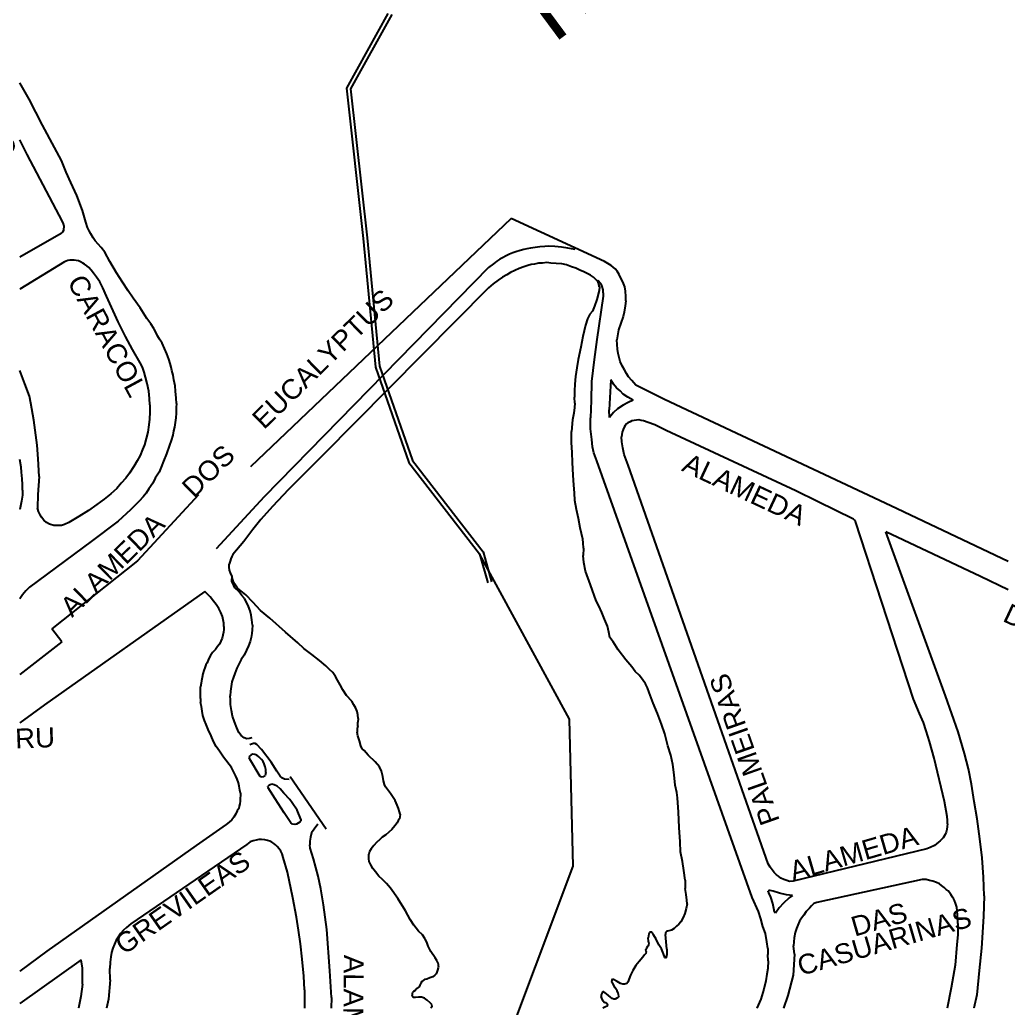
# Model space of a CAD drawing. Header units: millimetres. Extents: x 583 to 26013, y 350 to 21391.
# Drawn here: x 15591 to 16091, y 17384 to 17884 of the extents above; entities that cross this region are included whole.
import ezdxf

# ---------------------------------------------------------------- set-up
doc = ezdxf.new("R2010")
doc.units = ezdxf.units.MM
for name, color, linetype in [('105-QUADRAS_ESTRADAS', 80, 'Continuous'), ('110-CERCA_DE_ARAME', 10, 'Continuous'), ('145-', 130, 'Continuous'), ('RIOS', 140, 'Continuous')]:
    doc.layers.add(name, color=color, linetype=linetype)
doc.styles.add('EU', font='arial.ttf', dxfattribs={"height": 10})

msp = doc.modelspace()

# ---------------------------------------------------------------- linework, layer by layer
at = {"layer": '105-QUADRAS_ESTRADAS', "color": 0, "linetype": 'Continuous'}
for p, q in [((15591.21551, 17852.00241), (15591.21551, 17852.00241)), ((15595.91551, 17843.80241), (15591.21551, 17852.00241)), ((15602.71551, 17830.70241), (15595.91551, 17843.80241)), ((15608.71551, 17819.30241), (15602.71551, 17830.70241)), ((15591.21551, 17823.30241), (15591.21551, 17823.30241)), ((15612.71551, 17781.90241), (15594.91551, 17815.80241)), ((15612.21551, 17812.80241), (15608.71551, 17819.30241)), ((15614.71551, 17806.80241), (15612.21551, 17812.80241)), ((15617.01551, 17801.70241), (15614.71551, 17806.80241)), ((15620.01551, 17795.00241), (15617.01551, 17801.70241)), ((15622.81551, 17787.50241), (15620.01551, 17795.00241)), ((15624.61551, 17781.50241), (15622.81551, 17787.50241)), ((15613.21551, 17780.80241), (15612.71551, 17781.90241)), ((15613.41551, 17779.90241), (15613.21551, 17780.80241)), ((15625.41551, 17778.90241), (15624.61551, 17781.50241)), ((15612.11551, 17775.80241), (15591.21551, 17763.80241)), ((15612.71551, 17776.50241), (15612.11551, 17775.80241)), ((15613.21551, 17777.30241), (15612.71551, 17776.50241)), ((15613.31551, 17778.20241), (15613.21551, 17777.30241)), ((15613.41551, 17778.90241), (15613.31551, 17778.20241)), ((15613.41551, 17779.90241), (15613.41551, 17778.90241)), ((15626.31551, 17777.20241), (15625.41551, 17778.90241)), ((15627.11551, 17775.60241), (15626.31551, 17777.20241)), ((15628.21551, 17773.60241), (15627.11551, 17775.60241)), ((15629.31551, 17772.10241), (15628.21551, 17773.60241)), ((15630.81551, 17770.40241), (15629.31551, 17772.10241)), ((15632.41551, 17768.80241), (15630.81551, 17770.40241)), ((15634.21551, 17766.40241), (15632.41551, 17768.80241)), ((15636.71551, 17761.70241), (15634.21551, 17766.40241)), ((15838.91551, 17765.30241), (15837.21551, 17764.50241)), ((15840.61551, 17766.10241), (15838.91551, 17765.30241)), ((15842.11551, 17766.60241), (15840.61551, 17766.10241)), ((15844.31551, 17767.30241), (15842.11551, 17766.60241)), ((15846.21551, 17767.80241), (15844.31551, 17767.30241)), ((15847.71551, 17768.10241), (15846.21551, 17767.80241)), ((15849.51551, 17768.40241), (15847.71551, 17768.10241)), ((15851.91551, 17768.70241), (15849.51551, 17768.40241)), ((15854.31551, 17769.10241), (15851.91551, 17768.70241)), ((15856.71551, 17769.30241), (15854.31551, 17769.10241)), ((15858.81551, 17769.40241), (15856.71551, 17769.30241)), ((15861.81551, 17769.20241), (15858.81551, 17769.40241)), ((15865.21551, 17768.90241), (15861.81551, 17769.20241)), ((15868.41551, 17768.50241), (15865.21551, 17768.90241)), ((15872.11551, 17767.70241), (15868.41551, 17768.50241)), ((15591.21551, 17763.80241), (15591.21551, 17763.80241)), ((15613.71551, 17761.50241), (15591.21551, 17747.70241)), ((15615.41551, 17762.20241), (15613.71551, 17761.50241)), ((15616.41551, 17762.40241), (15615.41551, 17762.20241)), ((15617.51551, 17762.40241), (15616.41551, 17762.40241)), ((15618.61551, 17762.30241), (15617.51551, 17762.40241)), ((15619.71551, 17762.20241), (15618.61551, 17762.30241)), ((15620.91551, 17762.00241), (15619.71551, 17762.20241)), ((15621.81551, 17761.50241), (15620.91551, 17762.00241)), ((15623.01551, 17760.90241), (15621.81551, 17761.50241)), ((15623.91551, 17760.30241), (15623.01551, 17760.90241)), ((15625.01551, 17759.50241), (15623.91551, 17760.30241)), ((15640.01551, 17755.90241), (15636.71551, 17761.70241)), ((15830.81551, 17760.50241), (15828.31551, 17758.60241)), ((15832.51551, 17761.80241), (15830.81551, 17760.50241)), ((15833.91551, 17762.80241), (15832.51551, 17761.80241)), ((15835.31551, 17763.50241), (15833.91551, 17762.80241)), ((15837.21551, 17764.50241), (15835.31551, 17763.50241)), ((15890.31551, 17759.70241), (15887.01551, 17761.70241)), ((15626.11551, 17758.60241), (15625.01551, 17759.50241)), ((15627.21551, 17757.30241), (15626.11551, 17758.60241)), ((15628.51551, 17755.80241), (15627.21551, 17757.30241)), ((15629.91551, 17753.80241), (15628.51551, 17755.80241)), ((15643.11551, 17751.20241), (15640.01551, 17755.90241)), ((15828.31551, 17758.60241), (15714.81551, 17642.70241)), ((15892.31551, 17758.00241), (15890.31551, 17759.70241)), ((15893.31551, 17756.70241), (15892.31551, 17758.00241)), ((15894.31551, 17755.10241), (15893.31551, 17756.70241)), ((15895.11551, 17753.60241), (15894.31551, 17755.10241)), ((15631.61551, 17751.40241), (15629.91551, 17753.80241)), ((15633.21551, 17748.40241), (15631.61551, 17751.40241)), ((15645.91551, 17746.90241), (15643.11551, 17751.20241)), ((15885.31551, 17750.30241), (15883.71551, 17752.00241)), ((15885.81551, 17749.00241), (15885.31551, 17750.30241)), ((15895.81551, 17752.10241), (15895.11551, 17753.60241)), ((15896.51551, 17750.50241), (15895.81551, 17752.10241)), ((15897.21551, 17748.90241), (15896.51551, 17750.50241)), ((15591.21551, 17747.70241), (15591.21551, 17747.70241)), ((15635.11551, 17744.20241), (15633.21551, 17748.40241)), ((15648.51551, 17743.10241), (15645.91551, 17746.90241)), ((15886.21551, 17747.40241), (15885.81551, 17749.00241)), ((15886.31551, 17745.90241), (15886.21551, 17747.40241)), ((15886.31551, 17745.90241), (15886.21551, 17744.20241)), ((15897.51551, 17746.60241), (15897.21551, 17748.90241)), ((15897.71551, 17744.00241), (15897.51551, 17746.60241)), ((15641.01551, 17731.10241), (15635.11551, 17744.20241)), ((15652.01551, 17738.30241), (15648.51551, 17743.10241)), ((15886.21551, 17744.20241), (15883.01551, 17722.30241)), ((15897.81551, 17741.80241), (15897.41551, 17739.20241)), ((15897.81551, 17741.80241), (15897.71551, 17744.00241)), ((15655.51551, 17732.80241), (15652.01551, 17738.30241)), ((15896.81551, 17736.10241), (15896.41551, 17733.90241)), ((15897.41551, 17739.20241), (15896.81551, 17736.10241)), ((15644.71551, 17723.80241), (15641.01551, 17731.10241)), ((15657.41551, 17730.10241), (15655.51551, 17732.80241)), ((15658.91551, 17727.80241), (15657.41551, 17730.10241)), ((15896.41551, 17733.90241), (15894.01551, 17727.10241)), ((15660.21551, 17725.60241), (15658.91551, 17727.80241)), ((15660.91551, 17724.00241), (15660.21551, 17725.60241)), ((15894.01551, 17727.10241), (15893.51551, 17724.10241)), ((15648.21551, 17717.10241), (15644.71551, 17723.80241)), ((15661.91551, 17722.40241), (15660.91551, 17724.00241)), ((15663.11551, 17720.30241), (15661.91551, 17722.40241)), ((15664.41551, 17717.70241), (15663.11551, 17720.30241)), ((15883.01551, 17722.30241), (15881.71551, 17712.10241)), ((15893.51551, 17724.10241), (15893.21551, 17722.10241)), ((15893.31551, 17719.70241), (15893.21551, 17722.10241)), ((15652.11551, 17710.40241), (15648.21551, 17717.10241)), ((15665.51551, 17715.00241), (15664.41551, 17717.70241)), ((15666.51551, 17712.20241), (15665.51551, 17715.00241)), ((15893.51551, 17717.40241), (15893.31551, 17719.70241)), ((15893.91551, 17715.20241), (15893.51551, 17717.40241)), ((15894.31551, 17713.10241), (15893.91551, 17715.20241)), ((15653.21551, 17708.30241), (15652.11551, 17710.40241)), ((15667.21551, 17710.10241), (15666.51551, 17712.20241)), ((15667.81551, 17708.20241), (15667.21551, 17710.10241)), ((15881.71551, 17712.10241), (15880.41551, 17701.00241)), ((15894.81551, 17711.10241), (15894.31551, 17713.10241)), ((15895.81551, 17708.90241), (15894.81551, 17711.10241)), ((15591.21551, 17706.50241), (15591.21551, 17706.50241)), ((15593.71551, 17699.80241), (15591.21551, 17706.50241)), ((15654.11551, 17705.70241), (15653.21551, 17708.30241)), ((15654.81551, 17703.20241), (15654.11551, 17705.70241)), ((15668.11551, 17706.60241), (15667.81551, 17708.20241)), ((15668.71551, 17704.20241), (15668.11551, 17706.60241)), ((15897.01551, 17706.80241), (15895.81551, 17708.90241)), ((15898.01551, 17705.00241), (15897.01551, 17706.80241)), ((15899.11551, 17703.40241), (15898.01551, 17705.00241)), ((15655.61551, 17700.00241), (15654.81551, 17703.20241)), ((15656.51551, 17696.00241), (15655.61551, 17700.00241)), ((15669.11551, 17701.90241), (15668.71551, 17704.20241)), ((15669.81551, 17698.70241), (15669.11551, 17701.90241)), ((15880.41551, 17701.00241), (15880.11551, 17691.30241)), ((15890.11551, 17701.90241), (15889.31551, 17686.60241)), ((15891.51551, 17699.70241), (15890.11551, 17701.90241)), ((15900.71551, 17701.50241), (15899.11551, 17703.40241)), ((15902.71551, 17699.20241), (15900.71551, 17701.50241)), ((15596.01551, 17693.50241), (15593.71551, 17699.80241)), ((15656.71551, 17692.40241), (15656.51551, 17696.00241)), ((15670.01551, 17696.00241), (15669.81551, 17698.70241)), ((15670.31551, 17692.60241), (15670.01551, 17696.00241)), ((15893.01551, 17697.80241), (15891.51551, 17699.70241)), ((15894.81551, 17696.30241), (15893.01551, 17697.80241)), ((15896.41551, 17694.60241), (15894.81551, 17696.30241)), ((15917.31551, 17691.80241), (15902.71551, 17699.20241)), ((15596.81551, 17690.00241), (15596.01551, 17693.50241)), ((15598.21551, 17681.40241), (15596.81551, 17690.00241)), ((15657.01551, 17689.10241), (15656.71551, 17692.40241)), ((15670.51551, 17689.80241), (15670.31551, 17692.60241)), ((15880.11551, 17691.30241), (15879.81551, 17682.60241)), ((15898.91551, 17690.40241), (15896.31551, 17689.00241)), ((15898.71551, 17693.10241), (15896.41551, 17694.60241)), ((15901.51551, 17691.60241), (15898.71551, 17693.10241)), ((15901.51551, 17691.60241), (15898.91551, 17690.40241)), ((16031.71551, 17638.10241), (15917.31551, 17691.80241)), ((15656.91551, 17685.40241), (15656.71551, 17681.90241)), ((15657.01551, 17689.10241), (15656.91551, 17685.40241)), ((15670.21551, 17685.00241), (15670.11551, 17682.60241)), ((15670.31551, 17687.80241), (15670.21551, 17685.00241)), ((15670.51551, 17689.80241), (15670.31551, 17687.80241)), ((15889.51551, 17682.70241), (15889.31551, 17686.60241)), ((15891.51551, 17685.30241), (15889.51551, 17682.70241)), ((15893.51551, 17687.10241), (15891.51551, 17685.30241)), ((15896.31551, 17689.00241), (15893.51551, 17687.10241)), ((15599.91551, 17668.80241), (15598.21551, 17681.40241)), ((15656.71551, 17681.90241), (15656.51551, 17679.00241)), ((15669.81551, 17680.30241), (15669.51551, 17677.80241)), ((15670.11551, 17682.60241), (15669.81551, 17680.30241)), ((15879.91551, 17677.10241), (15879.81551, 17682.60241)), ((15898.81551, 17680.10241), (15898.11551, 17679.50241)), ((15899.91551, 17680.60241), (15898.81551, 17680.10241)), ((15900.81551, 17681.00241), (15899.91551, 17680.60241)), ((15902.01551, 17681.30241), (15900.81551, 17681.00241)), ((15903.11551, 17681.40241), (15902.01551, 17681.30241)), ((15904.31551, 17681.50241), (15903.11551, 17681.40241)), ((15905.41551, 17681.30241), (15904.31551, 17681.50241)), ((15906.71551, 17681.00241), (15905.41551, 17681.30241)), ((15909.01551, 17680.30241), (15906.71551, 17681.00241)), ((15912.41551, 17679.10241), (15909.01551, 17680.30241)), ((15655.91551, 17675.30241), (15655.11551, 17672.20241)), ((15656.51551, 17679.00241), (15655.91551, 17675.30241)), ((15668.91551, 17676.00241), (15668.51551, 17673.80241)), ((15669.51551, 17677.80241), (15668.91551, 17676.00241)), ((15880.51551, 17671.60241), (15879.91551, 17677.10241)), ((15895.91551, 17675.30241), (15895.61551, 17672.90241)), ((15896.31551, 17676.70241), (15895.91551, 17675.30241)), ((15896.81551, 17677.90241), (15896.31551, 17676.70241)), ((15897.41551, 17678.70241), (15896.81551, 17677.90241)), ((15898.11551, 17679.50241), (15897.41551, 17678.70241)), ((15918.21551, 17676.20241), (15912.41551, 17679.10241)), ((15983.71551, 17645.70241), (15918.21551, 17676.20241)), ((15655.11551, 17672.20241), (15654.21551, 17669.00241)), ((15667.71551, 17671.10241), (15666.91551, 17668.80241)), ((15668.51551, 17673.80241), (15667.71551, 17671.10241)), ((15880.81551, 17668.00241), (15880.51551, 17671.60241)), ((15895.71551, 17670.50241), (15895.61551, 17672.90241)), ((15896.21551, 17667.40241), (15895.71551, 17670.50241)), ((15600.41551, 17661.80241), (15599.91551, 17668.80241)), ((15653.31551, 17666.50241), (15652.11551, 17663.60241)), ((15654.21551, 17669.00241), (15653.31551, 17666.50241)), ((15666.91551, 17668.80241), (15665.31551, 17664.40241)), ((15881.61551, 17664.90241), (15880.81551, 17668.00241)), ((15896.81551, 17664.10241), (15896.21551, 17667.40241)), ((15591.21551, 17661.50241), (15591.21551, 17661.50241)), ((15591.81551, 17657.70241), (15591.21551, 17661.50241)), ((15600.91551, 17652.90241), (15600.41551, 17661.80241)), ((15650.61551, 17660.80241), (15648.91551, 17657.90241)), ((15652.11551, 17663.60241), (15650.61551, 17660.80241)), ((15663.91551, 17660.70241), (15662.61551, 17657.60241)), ((15665.31551, 17664.40241), (15663.91551, 17660.70241)), ((15883.01551, 17660.80241), (15881.61551, 17664.90241)), ((15961.71551, 17440.00241), (15883.01551, 17660.80241)), ((15898.91551, 17658.60241), (15896.81551, 17664.10241)), ((15592.11551, 17655.10241), (15591.81551, 17657.70241)), ((15592.41551, 17651.70241), (15592.11551, 17655.10241)), ((15648.91551, 17657.90241), (15646.61551, 17654.60241)), ((15661.61551, 17655.10241), (15659.71551, 17652.00241)), ((15662.61551, 17657.60241), (15661.61551, 17655.10241)), ((15969.81551, 17457.00241), (15898.91551, 17658.60241)), ((15592.51551, 17648.80241), (15592.41551, 17651.70241)), ((15600.91551, 17652.90241), (15600.31551, 17643.80241)), ((15644.81551, 17652.10241), (15642.51551, 17649.50241)), ((15646.61551, 17654.60241), (15644.81551, 17652.10241)), ((15659.71551, 17652.00241), (15658.41551, 17649.50241)), ((15592.61551, 17646.00241), (15592.51551, 17648.80241)), ((15592.61551, 17646.00241), (15592.51551, 17643.50241)), ((15640.31551, 17646.90241), (15637.21551, 17644.20241)), ((15642.51551, 17649.50241), (15640.31551, 17646.90241)), ((15656.51551, 17646.70241), (15655.11551, 17644.50241)), ((15658.41551, 17649.50241), (15656.51551, 17646.70241)), ((15994.71551, 17640.30241), (15983.71551, 17645.70241)), ((15592.01551, 17640.50241), (15591.21551, 17636.30241)), ((15592.51551, 17643.50241), (15592.01551, 17640.50241)), ((15600.31551, 17643.80241), (15600.21551, 17637.10241)), ((15633.81551, 17641.50241), (15630.21551, 17638.70241)), ((15637.21551, 17644.20241), (15633.81551, 17641.50241)), ((15651.61551, 17640.40241), (15649.31551, 17638.20241)), ((15681.51551, 17643.70241), (15650.71551, 17610.20241)), ((15653.51551, 17642.70241), (15651.61551, 17640.40241)), ((15655.11551, 17644.50241), (15653.51551, 17642.70241)), ((15714.81551, 17642.70241), (15690.51551, 17616.30241)), ((16012.81551, 17631.40241), (15994.71551, 17640.30241)), ((15591.21551, 17636.30241), (15591.21551, 17636.30241)), ((15600.71551, 17635.20241), (15600.21551, 17637.10241)), ((15601.41551, 17633.50241), (15600.71551, 17635.20241)), ((15625.91551, 17635.80241), (15621.01551, 17632.70241)), ((15630.21551, 17638.70241), (15625.91551, 17635.80241)), ((15647.21551, 17636.10241), (15641.01551, 17630.40241)), ((15649.31551, 17638.20241), (15647.21551, 17636.10241)), ((16091.11551, 17610.00241), (16031.71551, 17638.10241)), ((15602.21551, 17632.30241), (15601.41551, 17633.50241)), ((15603.31551, 17630.80241), (15602.21551, 17632.30241)), ((15604.71551, 17629.70241), (15603.31551, 17630.80241)), ((15621.01551, 17632.70241), (15615.91551, 17629.60241)), ((15641.01551, 17630.40241), (15627.31551, 17620.10241)), ((16013.41551, 17630.90241), (16012.81551, 17631.40241)), ((16013.91551, 17630.10241), (16013.41551, 17630.90241)), ((16040.51551, 17548.60241), (16013.91551, 17630.10241)), ((15606.21551, 17628.80241), (15604.71551, 17629.70241)), ((15608.41551, 17628.20241), (15606.21551, 17628.80241)), ((15610.11551, 17628.10241), (15608.41551, 17628.20241)), ((15612.31551, 17628.20241), (15610.11551, 17628.10241)), ((15613.71551, 17628.70241), (15612.31551, 17628.20241)), ((15615.91551, 17629.60241), (15613.71551, 17628.70241)), ((15627.31551, 17620.10241), (15596.11551, 17597.00241)), ((16059.51551, 17541.90241), (16029.21551, 17624.90241)), ((16077.21551, 17602.30241), (16029.21551, 17624.90241)), ((15650.71551, 17610.20241), (15607.31551, 17575.90241)), ((15698.51551, 17602.60241), (15698.41551, 17601.10241)), ((15698.51551, 17600.00241), (15698.41551, 17601.10241)), ((15698.91551, 17598.80241), (15698.51551, 17600.00241)), ((16091.11551, 17595.60241), (16077.21551, 17602.30241)), ((15594.21551, 17595.10241), (15592.51551, 17593.10241)), ((15596.11551, 17597.00241), (15594.21551, 17595.10241)), ((15699.41551, 17597.80241), (15698.91551, 17598.80241)), ((15700.01551, 17596.60241), (15699.41551, 17597.80241)), ((15702.01551, 17594.70241), (15700.01551, 17596.60241)), ((15592.51551, 17593.10241), (15591.21551, 17591.00241)), ((15591.21551, 17591.00241), (15591.21551, 17591.00241)), ((15684.81551, 17594.70241), (15603.61551, 17537.50241)), ((15687.51551, 17592.00241), (15684.81551, 17594.70241)), ((15689.21551, 17589.90241), (15687.51551, 17592.00241)), ((15703.51551, 17592.80241), (15702.01551, 17594.70241)), ((15704.81551, 17591.20241), (15703.51551, 17592.80241)), ((15705.91551, 17589.30241), (15704.81551, 17591.20241)), ((15690.51551, 17588.20241), (15689.21551, 17589.90241)), ((15691.91551, 17586.20241), (15690.51551, 17588.20241)), ((15692.91551, 17584.20241), (15691.91551, 17586.20241)), ((15706.91551, 17587.10241), (15705.91551, 17589.30241)), ((15707.71551, 17584.90241), (15706.91551, 17587.10241)), ((15693.71551, 17582.10241), (15692.91551, 17584.20241)), ((15694.01551, 17580.40241), (15693.71551, 17582.10241)), ((15694.31551, 17578.70241), (15694.01551, 17580.40241)), ((15708.21551, 17582.80241), (15707.71551, 17584.90241)), ((15708.61551, 17580.40241), (15708.21551, 17582.80241)), ((15708.81551, 17577.80241), (15708.61551, 17580.40241)), ((15612.41551, 17569.30241), (15607.31551, 17575.90241)), ((15694.41551, 17575.60241), (15694.21551, 17574.20241)), ((15694.41551, 17577.10241), (15694.31551, 17578.70241)), ((15694.41551, 17577.10241), (15694.41551, 17575.60241)), ((15708.71551, 17575.40241), (15708.51551, 17573.50241)), ((15708.81551, 17577.80241), (15708.71551, 17575.40241)), ((15693.51551, 17571.20241), (15692.91551, 17569.70241)), ((15693.81551, 17572.70241), (15693.51551, 17571.20241)), ((15694.21551, 17574.20241), (15693.81551, 17572.70241)), ((15708.21551, 17571.50241), (15707.71551, 17569.40241)), ((15708.51551, 17573.50241), (15708.21551, 17571.50241)), ((15612.41551, 17569.30241), (15591.21551, 17552.80241)), ((15690.11551, 17565.40241), (15688.61551, 17563.90241)), ((15691.11551, 17566.90241), (15690.11551, 17565.40241)), ((15692.11551, 17568.10241), (15691.11551, 17566.90241)), ((15692.91551, 17569.70241), (15692.11551, 17568.10241)), ((15705.91551, 17565.10241), (15704.71551, 17562.60241)), ((15706.91551, 17567.20241), (15705.91551, 17565.10241)), ((15707.71551, 17569.40241), (15706.91551, 17567.20241)), ((15686.71551, 17560.60241), (15685.91551, 17558.70241)), ((15687.61551, 17562.30241), (15686.71551, 17560.60241)), ((15688.61551, 17563.90241), (15687.61551, 17562.30241)), ((15703.21551, 17560.30241), (15702.11551, 17558.30241)), ((15704.71551, 17562.60241), (15703.21551, 17560.30241)), ((15684.81551, 17556.10241), (15684.31551, 17554.80241)), ((15685.31551, 17557.60241), (15684.81551, 17556.10241)), ((15685.91551, 17558.70241), (15685.31551, 17557.60241)), ((15701.01551, 17555.90241), (15699.91551, 17553.20241)), ((15702.11551, 17558.30241), (15701.01551, 17555.90241)), ((15591.21551, 17552.80241), (15591.21551, 17552.80241)), ((15683.41551, 17551.30241), (15683.01551, 17549.60241)), ((15683.81551, 17553.10241), (15683.41551, 17551.30241)), ((15684.31551, 17554.80241), (15683.81551, 17553.10241)), ((15699.21551, 17551.40241), (15698.51551, 17549.10241)), ((15699.91551, 17553.20241), (15699.21551, 17551.40241)), ((15682.91551, 17548.30241), (15682.51551, 17546.60241)), ((15682.51551, 17542.40241), (15682.51551, 17546.60241)), ((15683.01551, 17549.60241), (15682.91551, 17548.30241)), ((15698.01551, 17546.70241), (15697.71551, 17544.40241)), ((15698.51551, 17549.10241), (15698.01551, 17546.70241)), ((16043.21551, 17540.30241), (16040.51551, 17548.60241)), ((15682.61551, 17540.60241), (15682.51551, 17542.40241)), ((15682.61551, 17540.60241), (15682.61551, 17538.60241)), ((15697.71551, 17544.40241), (15697.61551, 17541.90241)), ((15697.71551, 17539.90241), (15697.61551, 17541.90241)), ((16046.31551, 17533.10241), (16043.21551, 17540.30241)), ((16065.91551, 17523.80241), (16059.51551, 17541.90241)), ((15603.61551, 17537.50241), (15591.21551, 17528.30241)), ((15683.01551, 17536.60241), (15682.61551, 17538.60241)), ((15683.41551, 17534.30241), (15683.01551, 17536.60241)), ((15697.81551, 17537.60241), (15697.71551, 17539.90241)), ((15698.21551, 17534.60241), (15697.81551, 17537.60241)), ((15683.81551, 17532.00241), (15683.41551, 17534.30241)), ((15684.61551, 17529.50241), (15683.81551, 17532.00241)), ((15698.81551, 17531.70241), (15698.21551, 17534.60241)), ((15699.81551, 17528.80241), (15698.81551, 17531.70241)), ((16048.31551, 17528.40241), (16046.31551, 17533.10241)), ((15591.21551, 17528.30241), (15591.21551, 17528.30241)), ((15685.41551, 17527.40241), (15684.61551, 17529.50241)), ((15686.41551, 17525.00241), (15685.41551, 17527.40241)), ((15687.91551, 17521.80241), (15686.41551, 17525.00241)), ((15701.01551, 17525.80241), (15699.81551, 17528.80241)), ((15702.01551, 17523.50241), (15701.01551, 17525.80241)), ((16049.61551, 17524.20241), (16048.31551, 17528.40241)), ((15689.21551, 17518.90241), (15687.91551, 17521.80241)), ((15703.11551, 17521.90241), (15702.01551, 17523.50241)), ((15704.71551, 17520.70241), (15703.11551, 17521.90241)), ((15706.01551, 17520.30241), (15704.71551, 17520.70241)), ((15707.21551, 17520.40241), (15706.01551, 17520.30241)), ((15708.51551, 17520.80241), (15707.21551, 17520.40241)), ((16051.31551, 17518.90241), (16049.61551, 17524.20241)), ((16069.01551, 17512.80241), (16065.91551, 17523.80241)), ((15690.51551, 17516.40241), (15689.21551, 17518.90241)), ((15692.11551, 17514.00241), (15690.51551, 17516.40241)), ((15708.41551, 17517.60241), (15707.61551, 17517.20241)), ((15709.31551, 17517.90241), (15708.41551, 17517.60241)), ((15710.21551, 17517.80241), (15709.31551, 17517.90241)), ((15711.11551, 17517.40241), (15710.21551, 17517.80241)), ((15713.51551, 17514.90241), (15711.11551, 17517.40241)), ((16053.71551, 17510.50241), (16051.31551, 17518.90241)), ((15694.21551, 17511.00241), (15692.11551, 17514.00241)), ((15698.21551, 17505.70241), (15694.21551, 17511.00241)), ((15707.41551, 17511.50241), (15707.21551, 17510.80241)), ((15707.51551, 17510.00241), (15707.21551, 17510.80241)), ((15708.21551, 17512.10241), (15707.41551, 17511.50241)), ((15712.71551, 17501.10241), (15707.51551, 17510.00241)), ((15709.01551, 17512.40241), (15708.21551, 17512.10241)), ((15710.01551, 17512.30241), (15709.01551, 17512.40241)), ((15711.01551, 17511.90241), (15710.01551, 17512.30241)), ((15712.01551, 17511.20241), (15711.01551, 17511.90241)), ((15712.81551, 17510.50241), (15712.01551, 17511.20241)), ((15713.51551, 17509.80241), (15712.81551, 17510.50241)), ((15718.41551, 17508.50241), (15713.51551, 17514.90241)), ((16058.91551, 17488.60241), (16053.71551, 17510.50241)), ((16071.01551, 17505.00241), (16069.01551, 17512.80241)), ((15699.31551, 17503.70241), (15698.21551, 17505.70241)), ((15714.21551, 17508.70241), (15713.51551, 17509.80241)), ((15714.81551, 17507.50241), (15714.21551, 17508.70241)), ((15715.21551, 17506.10241), (15714.81551, 17507.50241)), ((15715.61551, 17504.70241), (15715.21551, 17506.10241)), ((15721.21551, 17503.90241), (15718.41551, 17508.50241)), ((16072.61551, 17497.30241), (16071.01551, 17505.00241)), ((15700.51551, 17501.30241), (15699.31551, 17503.70241)), ((15701.11551, 17499.80241), (15700.51551, 17501.30241)), ((15713.41551, 17500.90241), (15712.71551, 17501.10241)), ((15714.21551, 17501.00241), (15713.41551, 17500.90241)), ((15714.81551, 17501.30241), (15714.21551, 17501.00241)), ((15715.31551, 17501.70241), (15714.81551, 17501.30241)), ((15715.51551, 17502.30241), (15715.31551, 17501.70241)), ((15715.71551, 17503.20241), (15715.51551, 17502.30241)), ((15715.71551, 17503.20241), (15715.61551, 17504.70241)), ((15722.91551, 17501.30241), (15721.21551, 17503.90241)), ((15724.01551, 17500.40241), (15722.91551, 17501.30241)), ((15725.11551, 17499.90241), (15724.01551, 17500.40241)), ((15746.21551, 17474.50241), (15727.91551, 17501.00241)), ((15701.81551, 17498.00241), (15701.11551, 17499.80241)), ((15702.11551, 17496.30241), (15701.81551, 17498.00241)), ((15702.51551, 17494.30241), (15702.11551, 17496.30241)), ((15717.21551, 17496.60241), (15716.71551, 17496.10241)), ((15716.81551, 17495.40241), (15716.71551, 17496.10241)), ((15720.41551, 17489.80241), (15716.81551, 17495.40241)), ((15717.81551, 17497.00241), (15717.21551, 17496.60241)), ((15718.71551, 17497.30241), (15717.81551, 17497.00241)), ((15719.81551, 17496.90241), (15718.71551, 17497.30241)), ((15721.41551, 17496.20241), (15719.81551, 17496.90241)), ((15722.81551, 17494.90241), (15721.41551, 17496.20241)), ((15727.41551, 17499.70241), (15725.11551, 17499.90241)), ((16074.01551, 17488.60241), (16072.61551, 17497.30241)), ((15702.81551, 17492.70241), (15702.51551, 17494.30241)), ((15702.71551, 17490.20241), (15702.61551, 17488.70241)), ((15702.81551, 17491.50241), (15702.71551, 17490.20241)), ((15702.81551, 17492.70241), (15702.81551, 17491.50241)), ((15724.81551, 17492.80241), (15722.81551, 17494.90241)), ((15727.71551, 17489.60241), (15724.81551, 17492.80241)), ((15701.91551, 17485.00241), (15701.21551, 17483.80241)), ((15702.21551, 17486.10241), (15701.91551, 17485.00241)), ((15702.41551, 17487.40241), (15702.21551, 17486.10241)), ((15702.61551, 17488.70241), (15702.41551, 17487.40241)), ((15724.91551, 17482.80241), (15720.41551, 17489.80241)), ((15729.01551, 17487.90241), (15727.71551, 17489.60241)), ((15731.41551, 17484.20241), (15729.01551, 17487.90241)), ((16060.21551, 17480.90241), (16058.91551, 17488.60241)), ((16075.41551, 17479.70241), (16074.01551, 17488.60241)), ((15699.41551, 17480.60241), (15698.41551, 17479.20241)), ((15700.41551, 17482.30241), (15699.41551, 17480.60241)), ((15701.21551, 17483.80241), (15700.41551, 17482.30241)), ((15728.21551, 17477.70241), (15724.91551, 17482.80241)), ((15733.41551, 17479.60241), (15731.41551, 17484.20241)), ((16060.41551, 17479.00241), (16060.21551, 17480.90241)), ((15695.51551, 17476.90241), (15680.41551, 17466.30241)), ((15697.11551, 17478.00241), (15695.51551, 17476.90241)), ((15698.41551, 17479.20241), (15697.11551, 17478.00241)), ((15729.11551, 17477.10241), (15728.21551, 17477.70241)), ((15730.31551, 17476.90241), (15729.11551, 17477.10241)), ((15731.11551, 17477.00241), (15730.31551, 17476.90241)), ((15732.01551, 17477.50241), (15731.11551, 17477.00241)), ((15732.81551, 17478.00241), (15732.01551, 17477.50241)), ((15733.41551, 17478.80241), (15732.81551, 17478.00241)), ((15733.41551, 17479.60241), (15733.41551, 17478.80241)), ((15742.01551, 17477.10241), (15740.01551, 17474.50241)), ((16060.31551, 17475.80241), (16060.11551, 17474.30241)), ((16060.51551, 17477.20241), (16060.31551, 17475.80241)), ((16060.51551, 17477.20241), (16060.41551, 17479.00241)), ((16076.81551, 17469.60241), (16075.41551, 17479.70241)), ((15738.21551, 17470.50241), (15737.91551, 17468.50241)), ((15738.81551, 17472.60241), (15738.21551, 17470.50241)), ((15740.01551, 17474.50241), (15738.81551, 17472.60241)), ((16058.21551, 17470.20241), (16057.61551, 17469.50241)), ((16058.71551, 17471.00241), (16058.21551, 17470.20241)), ((16059.21551, 17471.90241), (16058.71551, 17471.00241)), ((16059.71551, 17473.00241), (16059.21551, 17471.90241)), ((16060.11551, 17474.30241), (16059.71551, 17473.00241)), ((15680.41551, 17466.30241), (15604.91551, 17412.80241)), ((15706.01551, 17466.80241), (15647.41551, 17426.70241)), ((15707.71551, 17468.10241), (15706.01551, 17466.80241)), ((15709.21551, 17468.60241), (15707.71551, 17468.10241)), ((15710.81551, 17469.00241), (15709.21551, 17468.60241)), ((15712.01551, 17469.30241), (15710.81551, 17469.00241)), ((15713.51551, 17469.30241), (15712.01551, 17469.30241)), ((15715.11551, 17469.10241), (15713.51551, 17469.30241)), ((15716.41551, 17468.80241), (15715.11551, 17469.10241)), ((15717.61551, 17468.50241), (15716.41551, 17468.80241)), ((15718.71551, 17468.00241), (15717.61551, 17468.50241)), ((15719.61551, 17467.30241), (15718.71551, 17468.00241)), ((15720.51551, 17466.60241), (15719.61551, 17467.30241)), ((15721.41551, 17465.80241), (15720.51551, 17466.60241)), ((15722.31551, 17464.50241), (15721.41551, 17465.80241)), ((15737.91551, 17468.50241), (15737.81551, 17466.60241)), ((15738.01551, 17465.00241), (15737.81551, 17466.60241)), ((15739.71551, 17459.50241), (15738.01551, 17465.00241)), ((16051.71551, 17465.20241), (16049.91551, 17464.60241)), ((16053.81551, 17466.30241), (16051.71551, 17465.20241)), ((16054.91551, 17467.10241), (16053.81551, 17466.30241)), ((16055.91551, 17468.00241), (16054.91551, 17467.10241)), ((16056.81551, 17468.60241), (16055.91551, 17468.00241)), ((16057.61551, 17469.50241), (16056.81551, 17468.60241)), ((16077.91551, 17460.10241), (16076.81551, 17469.60241)), ((15723.21551, 17463.40241), (15722.31551, 17464.50241)), ((15723.81551, 17462.00241), (15723.21551, 17463.40241)), ((15724.41551, 17460.20241), (15723.81551, 17462.00241)), ((15726.51551, 17452.70241), (15724.41551, 17460.20241)), ((16049.91551, 17464.60241), (15982.31551, 17448.20241)), ((16078.61551, 17450.20241), (16077.91551, 17460.10241)), ((15742.11551, 17450.80241), (15739.71551, 17459.50241)), ((15970.81551, 17455.30241), (15969.81551, 17457.00241)), ((15971.71551, 17453.90241), (15970.81551, 17455.30241)), ((15729.31551, 17439.80241), (15726.51551, 17452.70241)), ((15743.41551, 17444.40241), (15742.11551, 17450.80241)), ((15972.81551, 17452.60241), (15971.71551, 17453.90241)), ((15973.91551, 17451.50241), (15972.81551, 17452.60241)), ((15974.91551, 17450.70241), (15973.91551, 17451.50241)), ((15976.21551, 17449.70241), (15974.91551, 17450.70241)), ((16078.91551, 17440.80241), (16078.61551, 17450.20241)), ((15977.71551, 17449.00241), (15976.21551, 17449.70241)), ((15979.11551, 17448.50241), (15977.71551, 17449.00241)), ((15980.51551, 17448.10241), (15979.11551, 17448.50241)), ((15982.31551, 17448.20241), (15980.51551, 17448.10241)), ((16047.61551, 17449.00241), (15994.41551, 17437.40241)), ((16049.71551, 17449.00241), (16047.61551, 17449.00241)), ((16051.41551, 17448.60241), (16049.71551, 17449.00241)), ((16053.01551, 17448.20241), (16051.41551, 17448.60241)), ((16054.81551, 17447.50241), (16053.01551, 17448.20241)), ((16056.41551, 17446.90241), (16054.81551, 17447.50241)), ((16057.41551, 17446.00241), (16056.41551, 17446.90241)), ((16058.71551, 17445.00241), (16057.41551, 17446.00241)), ((16059.81551, 17444.00241), (16058.71551, 17445.00241)), ((15744.81551, 17436.30241), (15743.41551, 17444.40241)), ((15964.81551, 17432.80241), (15961.71551, 17440.00241)), ((15970.11551, 17443.50241), (15969.81551, 17443.20241)), ((15969.81551, 17442.90241), (15969.81551, 17443.20241)), ((15970.01551, 17442.30241), (15969.81551, 17442.90241)), ((15971.01551, 17440.20241), (15970.01551, 17442.30241)), ((15970.81551, 17443.50241), (15970.11551, 17443.50241)), ((15972.21551, 17443.10241), (15970.81551, 17443.50241)), ((15972.11551, 17436.90241), (15971.01551, 17440.20241)), ((15975.51551, 17442.10241), (15972.21551, 17443.10241)), ((15979.01551, 17441.30241), (15975.51551, 17442.10241)), ((15982.01551, 17441.00241), (15979.01551, 17441.30241)), ((15982.01551, 17441.00241), (15980.31551, 17439.80241)), ((16060.81551, 17443.40241), (16059.81551, 17444.00241)), ((16061.41551, 17442.50241), (16060.81551, 17443.40241)), ((16062.21551, 17441.40241), (16061.41551, 17442.50241)), ((16063.01551, 17440.20241), (16062.21551, 17441.40241)), ((16063.51551, 17439.40241), (16063.01551, 17440.20241)), ((16078.91551, 17440.80241), (16078.71551, 17430.40241)), ((15731.21551, 17430.00241), (15729.31551, 17439.80241)), ((15746.41551, 17423.70241), (15744.81551, 17436.30241)), ((15972.61551, 17434.40241), (15972.11551, 17436.90241)), ((15977.51551, 17437.10241), (15975.31551, 17434.70241)), ((15980.31551, 17439.80241), (15977.51551, 17437.10241)), ((15991.71551, 17435.80241), (15990.61551, 17434.60241)), ((15992.91551, 17436.90241), (15991.71551, 17435.80241)), ((15994.41551, 17437.40241), (15992.91551, 17436.90241)), ((16064.01551, 17438.40241), (16063.51551, 17439.40241)), ((16064.51551, 17437.10241), (16064.01551, 17438.40241)), ((16065.11551, 17435.10241), (16064.51551, 17437.10241)), ((16065.51551, 17431.20241), (16065.11551, 17435.10241)), ((15732.21551, 17423.40241), (15731.21551, 17430.00241)), ((15966.01551, 17429.10241), (15964.81551, 17432.80241)), ((15973.01551, 17432.50241), (15972.61551, 17434.40241)), ((15973.51551, 17432.00241), (15973.01551, 17432.50241)), ((15975.31551, 17434.70241), (15973.51551, 17432.00241)), ((15987.71551, 17431.10241), (15986.51551, 17429.50241)), ((15988.91551, 17432.80241), (15987.71551, 17431.10241)), ((15990.61551, 17434.60241), (15988.91551, 17432.80241)), ((16065.71551, 17426.80241), (16065.51551, 17431.20241)), ((16078.71551, 17430.40241), (16077.71551, 17414.40241)), ((15647.41551, 17426.70241), (15645.11551, 17424.80241)), ((15967.11551, 17425.30241), (15966.01551, 17429.10241)), ((15968.41551, 17421.70241), (15967.11551, 17425.30241)), ((15984.81551, 17426.00241), (15984.11551, 17424.20241)), ((15985.61551, 17428.00241), (15984.81551, 17426.00241)), ((15986.51551, 17429.50241), (15985.61551, 17428.00241)), ((16065.71551, 17426.80241), (16065.71551, 17421.10241)), ((15642.11551, 17421.70241), (15641.01551, 17419.90241)), ((15643.71551, 17423.50241), (15642.11551, 17421.70241)), ((15645.11551, 17424.80241), (15643.71551, 17423.50241)), ((15733.21551, 17416.60241), (15732.21551, 17423.40241)), ((15748.01551, 17402.80241), (15746.41551, 17423.70241)), ((15969.11551, 17417.60241), (15968.41551, 17421.70241)), ((15983.31551, 17422.30241), (15982.91551, 17419.50241)), ((15984.11551, 17424.20241), (15983.31551, 17422.30241)), ((16065.71551, 17421.10241), (16065.21551, 17416.20241)), ((15639.11551, 17416.40241), (15638.21551, 17414.30241)), ((15639.91551, 17418.30241), (15639.11551, 17416.40241)), ((15641.01551, 17419.90241), (15639.91551, 17418.30241)), ((15734.01551, 17408.70241), (15733.21551, 17416.60241)), ((15969.61551, 17414.20241), (15969.11551, 17417.60241)), ((15982.91551, 17419.50241), (15982.61551, 17415.50241)), ((15983.11551, 17411.30241), (15982.61551, 17415.50241)), ((16065.21551, 17416.20241), (16064.31551, 17405.80241)), ((15604.91551, 17412.80241), (15591.21551, 17402.70241)), ((15637.21551, 17410.00241), (15636.81551, 17407.20241)), ((15637.61551, 17412.10241), (15637.21551, 17410.00241)), ((15638.21551, 17414.30241), (15637.61551, 17412.10241)), ((15969.61551, 17414.20241), (15969.61551, 17411.20241)), ((15969.71551, 17407.90241), (15969.61551, 17411.20241)), ((15983.11551, 17411.30241), (15982.41551, 17400.70241)), ((16077.71551, 17414.40241), (16076.51551, 17403.00241)), ((15622.21551, 17408.50241), (15591.21551, 17386.40241)), ((15622.81551, 17404.30241), (15622.21551, 17408.50241)), ((15636.81551, 17407.20241), (15636.71551, 17404.00241)), ((15734.81551, 17400.20241), (15734.01551, 17408.70241)), ((15969.71551, 17407.90241), (15969.51551, 17404.00241)), ((16064.31551, 17405.80241), (16062.31551, 17394.20241)), ((15591.21551, 17402.70241), (15591.21551, 17402.70241)), ((15622.81551, 17396.10241), (15622.81551, 17404.30241)), ((15636.91551, 17398.30241), (15636.71551, 17404.00241)), ((15735.11551, 17393.20241), (15734.81551, 17400.20241)), ((15748.81551, 17389.40241), (15748.01551, 17402.80241)), ((15969.11551, 17401.20241), (15968.61551, 17397.80241)), ((15969.51551, 17404.00241), (15969.11551, 17401.20241)), ((15982.41551, 17400.70241), (15979.61551, 17390.40241)), ((16076.51551, 17403.00241), (16075.21551, 17390.80241)), ((15622.81551, 17396.10241), (15622.11551, 17389.90241)), ((15636.91551, 17398.30241), (15636.01551, 17388.60241)), ((15968.61551, 17397.80241), (15967.61551, 17393.60241)), ((15735.11551, 17393.20241), (15735.11551, 17384.00241)), ((15967.61551, 17393.60241), (15966.01551, 17388.50241)), ((15979.61551, 17390.40241), (15977.51551, 17384.00241)), ((16062.31551, 17394.20241), (16060.31551, 17384.00241)), ((16075.21551, 17390.80241), (16073.71551, 17384.00241)), ((15591.21551, 17386.40241), (15591.21551, 17386.40241)), ((15622.11551, 17389.90241), (15620.91551, 17384.00241)), ((15636.01551, 17388.60241), (15635.01551, 17384.00241)), ((15748.81551, 17389.40241), (15748.61551, 17384.00241)), ((15966.01551, 17388.50241), (15963.91551, 17384.00241)), ((15620.91551, 17384.00241), (15620.91551, 17384.00241)), ((15635.01551, 17384.00241), (15635.01551, 17384.00241)), ((15735.11551, 17384.00241), (15735.11551, 17384.00241)), ((15748.61551, 17384.00241), (15748.61551, 17384.00241)), ((15963.91551, 17384.00241), (15963.91551, 17384.00241)), ((15977.51551, 17384.00241), (15977.51551, 17384.00241)), ((16060.31551, 17384.00241), (16060.31551, 17384.00241)), ((16073.71551, 17384.00241), (16073.71551, 17384.00241))]:
    msp.add_line(p, q, dxfattribs=at)
at = {"layer": '110-CERCA_DE_ARAME', "color": 0, "linetype": 'Continuous'}
for p, q in [((15594.91551, 17815.80241), (15591.21551, 17823.30241)), ((15839.81551, 17783.50241), (15707.91551, 17657.80241)), ((15887.01551, 17761.70241), (15839.81551, 17783.50241))]:
    msp.add_line(p, q, dxfattribs=at)
at = {"layer": '145-', "color": 0, "linetype": 'Continuous'}
for p, q in [((15849.91551, 17760.10241), (15848.11551, 17759.60241)), ((15851.61551, 17760.40241), (15849.91551, 17760.10241)), ((15853.51551, 17760.80241), (15851.61551, 17760.40241)), ((15855.61551, 17760.90241), (15853.51551, 17760.80241)), ((15857.71551, 17761.10241), (15855.61551, 17760.90241)), ((15859.81551, 17760.90241), (15857.71551, 17761.10241)), ((15862.51551, 17760.70241), (15859.81551, 17760.90241)), ((15865.41551, 17760.50241), (15862.51551, 17760.70241)), ((15867.71551, 17760.00241), (15865.41551, 17760.50241)), ((15870.21551, 17759.00241), (15867.71551, 17760.00241)), ((15837.51551, 17755.00241), (15835.31551, 17753.70241)), ((15839.41551, 17756.10241), (15837.51551, 17755.00241)), ((15841.61551, 17757.20241), (15839.41551, 17756.10241)), ((15843.81551, 17758.10241), (15841.61551, 17757.20241)), ((15846.21551, 17759.00241), (15843.81551, 17758.10241)), ((15848.11551, 17759.60241), (15846.21551, 17759.00241)), ((15872.41551, 17758.30241), (15870.21551, 17759.00241)), ((15874.51551, 17757.30241), (15872.41551, 17758.30241)), ((15876.41551, 17756.40241), (15874.51551, 17757.30241)), ((15878.21551, 17755.60241), (15876.41551, 17756.40241)), ((15879.81551, 17754.70241), (15878.21551, 17755.60241)), ((15830.61551, 17750.40241), (15828.21551, 17748.30241)), ((15833.11551, 17752.20241), (15830.61551, 17750.40241)), ((15835.31551, 17753.70241), (15833.11551, 17752.20241)), ((15881.31551, 17753.70241), (15879.81551, 17754.70241)), ((15882.31551, 17752.80241), (15881.31551, 17753.70241)), ((15883.11551, 17752.00241), (15882.31551, 17752.80241)), ((15883.71551, 17751.20241), (15883.11551, 17752.00241)), ((15884.01551, 17750.30241), (15883.71551, 17751.20241)), ((15884.21551, 17748.90241), (15884.01551, 17750.30241)), ((15884.21551, 17748.90241), (15884.21551, 17750.00241)), ((15884.41551, 17748.80241), (15884.21551, 17750.00241)), ((15828.21551, 17748.30241), (15744.21551, 17663.60241)), ((15884.21551, 17747.00241), (15883.01551, 17742.50241)), ((15884.41551, 17748.80241), (15884.21551, 17747.00241)), ((15883.01551, 17742.50241), (15881.81551, 17739.10241)), ((15879.51551, 17735.10241), (15878.31551, 17732.70241)), ((15880.81551, 17736.60241), (15879.51551, 17735.10241)), ((15881.81551, 17739.10241), (15880.81551, 17736.60241)), ((15878.31551, 17732.70241), (15877.41551, 17729.50241)), ((15877.41551, 17729.50241), (15875.91551, 17723.80241)), ((15875.91551, 17723.80241), (15874.91551, 17718.40241)), ((15874.91551, 17718.40241), (15873.61551, 17712.10241)), ((15873.61551, 17712.10241), (15872.91551, 17707.90241)), ((15872.91551, 17707.90241), (15872.21551, 17703.50241)), ((15872.21551, 17703.50241), (15871.91551, 17699.70241)), ((15871.91551, 17699.70241), (15871.81551, 17696.20241)), ((15871.81551, 17696.20241), (15871.81551, 17693.10241)), ((15871.91551, 17690.00241), (15871.81551, 17693.10241)), ((15871.91551, 17690.00241), (15871.81551, 17687.80241)), ((15871.81551, 17687.80241), (15871.41551, 17684.90241)), ((15870.71551, 17681.50241), (15870.21551, 17675.70241)), ((15871.41551, 17684.90241), (15870.71551, 17681.50241)), ((15870.31551, 17670.20241), (15870.21551, 17675.70241)), ((15870.51551, 17665.10241), (15870.31551, 17670.20241)), ((15870.81551, 17660.00241), (15870.51551, 17665.10241)), ((15744.21551, 17663.60241), (15727.11551, 17646.40241)), ((15871.11551, 17653.60241), (15870.81551, 17660.00241)), ((15871.41551, 17648.50241), (15871.11551, 17653.60241)), ((15727.11551, 17646.40241), (15719.01551, 17637.80241)), ((15871.71551, 17644.70241), (15871.41551, 17648.50241)), ((15872.01551, 17640.70241), (15871.71551, 17644.70241)), ((15872.71551, 17636.20241), (15872.01551, 17640.70241)), ((15719.01551, 17637.80241), (15713.11551, 17631.20241)), ((15873.71551, 17631.60241), (15872.71551, 17636.20241)), ((15713.11551, 17631.20241), (15709.11551, 17626.10241)), ((15874.71551, 17626.90241), (15873.71551, 17631.60241)), ((15709.11551, 17626.10241), (15704.51551, 17620.10241)), ((15876.01551, 17621.20241), (15874.71551, 17626.90241)), ((15704.51551, 17620.10241), (15698.91551, 17613.50241)), ((15876.21551, 17619.30241), (15876.01551, 17621.20241)), ((15876.31551, 17616.70241), (15876.21551, 17619.30241)), ((15876.31551, 17616.70241), (15876.21551, 17612.90241)), ((15697.51551, 17610.10241), (15697.11551, 17608.60241)), ((15697.91551, 17611.30241), (15697.51551, 17610.10241)), ((15698.41551, 17612.40241), (15697.91551, 17611.30241)), ((15698.91551, 17613.50241), (15698.41551, 17612.40241)), ((15876.41551, 17609.40241), (15876.21551, 17612.90241)), ((15697.11551, 17607.00241), (15697.11551, 17608.60241)), ((15697.21551, 17605.60241), (15697.11551, 17607.00241)), ((15697.71551, 17604.20241), (15697.21551, 17605.60241)), ((15877.41551, 17605.10241), (15876.41551, 17609.40241)), ((15879.91551, 17598.20241), (15877.41551, 17605.10241)), ((15698.51551, 17602.60241), (15697.71551, 17604.20241)), ((15698.91551, 17600.70241), (15698.51551, 17602.60241)), ((15699.51551, 17599.20241), (15698.91551, 17600.70241)), ((15700.31551, 17597.90241), (15699.51551, 17599.20241)), ((15701.31551, 17596.50241), (15700.31551, 17597.90241)), ((15703.01551, 17595.10241), (15701.31551, 17596.50241)), ((15705.51551, 17593.10241), (15703.01551, 17595.10241)), ((15882.71551, 17590.00241), (15879.91551, 17598.20241)), ((15709.01551, 17589.30241), (15705.51551, 17593.10241)), ((15884.11551, 17587.50241), (15882.71551, 17590.00241)), ((15713.01551, 17585.10241), (15709.01551, 17589.30241)), ((15717.61551, 17581.30241), (15713.01551, 17585.10241)), ((15885.61551, 17584.10241), (15884.11551, 17587.50241)), ((15725.61551, 17574.20241), (15717.61551, 17581.30241)), ((15886.91551, 17580.70241), (15885.61551, 17584.10241)), ((15888.41551, 17577.20241), (15886.91551, 17580.70241)), ((15889.11551, 17574.10241), (15888.41551, 17577.20241)), ((15731.81551, 17568.70241), (15725.61551, 17574.20241)), ((15889.71551, 17571.40241), (15889.11551, 17574.10241)), ((15891.31551, 17569.30241), (15889.71551, 17571.40241)), ((15734.81551, 17565.90241), (15731.81551, 17568.70241)), ((15738.91551, 17562.90241), (15734.81551, 17565.90241)), ((15893.81551, 17565.30241), (15891.31551, 17569.30241)), ((15897.71551, 17560.10241), (15893.81551, 17565.30241)), ((15742.81551, 17559.80241), (15738.91551, 17562.90241)), ((15900.71551, 17556.70241), (15897.71551, 17560.10241)), ((15746.01551, 17557.20241), (15742.81551, 17559.80241)), ((15747.81551, 17555.30241), (15746.01551, 17557.20241)), ((15749.51551, 17553.70241), (15747.81551, 17555.30241)), ((15902.41551, 17554.30241), (15900.71551, 17556.70241)), ((15750.91551, 17551.80241), (15749.51551, 17553.70241)), ((15751.91551, 17549.90241), (15750.91551, 17551.80241)), ((15904.41551, 17552.50241), (15902.41551, 17554.30241)), ((15906.11551, 17550.20241), (15904.41551, 17552.50241)), ((15907.61551, 17548.10241), (15906.11551, 17550.20241)), ((15753.21551, 17547.60241), (15751.91551, 17549.90241)), ((15754.51551, 17545.00241), (15753.21551, 17547.60241)), ((15756.41551, 17542.20241), (15754.51551, 17545.00241)), ((15908.71551, 17546.10241), (15907.61551, 17548.10241)), ((15909.61551, 17543.60241), (15908.71551, 17546.10241)), ((15759.11551, 17539.30241), (15756.41551, 17542.20241)), ((15911.51551, 17538.20241), (15909.61551, 17543.60241)), ((15760.21551, 17537.50241), (15759.11551, 17539.30241)), ((15761.11551, 17535.80241), (15760.21551, 17537.50241)), ((15761.81551, 17534.10241), (15761.11551, 17535.80241)), ((15913.81551, 17533.00241), (15911.51551, 17538.20241)), ((15762.21551, 17532.40241), (15761.81551, 17534.10241)), ((15762.31551, 17530.50241), (15762.21551, 17532.40241)), ((15762.31551, 17530.50241), (15762.21551, 17528.70241)), ((15915.81551, 17527.70241), (15913.81551, 17533.00241)), ((15761.91551, 17525.30241), (15761.81551, 17523.60241)), ((15762.21551, 17526.80241), (15761.91551, 17525.30241)), ((15762.21551, 17526.80241), (15762.21551, 17528.70241)), ((15917.41551, 17522.70241), (15915.81551, 17527.70241)), ((15762.21551, 17521.80241), (15761.81551, 17523.60241)), ((15763.01551, 17519.20241), (15762.21551, 17521.80241)), ((15919.01551, 17516.70241), (15917.41551, 17522.70241)), ((15763.61551, 17516.60241), (15763.01551, 17519.20241)), ((15764.31551, 17515.20241), (15763.61551, 17516.60241)), ((15765.31551, 17514.30241), (15764.31551, 17515.20241)), ((15920.41551, 17512.00241), (15919.01551, 17516.70241)), ((15767.41551, 17512.00241), (15765.31551, 17514.30241)), ((15770.91551, 17508.60241), (15767.41551, 17512.00241)), ((15921.51551, 17507.20241), (15920.41551, 17512.00241)), ((15773.11551, 17506.00241), (15770.91551, 17508.60241)), ((15774.21551, 17503.90241), (15773.11551, 17506.00241)), ((15922.11551, 17502.00241), (15921.51551, 17507.20241)), ((15774.81551, 17501.20241), (15774.21551, 17503.90241)), ((15775.11551, 17499.00241), (15774.81551, 17501.20241)), ((15922.61551, 17496.80241), (15922.11551, 17502.00241)), ((15775.61551, 17497.20241), (15775.11551, 17499.00241)), ((15776.21551, 17496.00241), (15775.61551, 17497.20241)), ((15778.71551, 17492.50241), (15776.21551, 17496.00241)), ((15923.51551, 17493.00241), (15922.61551, 17496.80241)), ((15781.01551, 17489.10241), (15778.71551, 17492.50241)), ((15923.81551, 17490.40241), (15923.51551, 17493.00241)), ((15924.41551, 17483.20241), (15923.81551, 17490.40241)), ((15782.01551, 17486.70241), (15781.01551, 17489.10241)), ((15782.71551, 17485.00241), (15782.01551, 17486.70241)), ((15783.21551, 17483.30241), (15782.71551, 17485.00241)), ((15783.51551, 17482.10241), (15783.21551, 17483.30241)), ((15783.41551, 17480.80241), (15783.21551, 17479.80241)), ((15783.51551, 17482.10241), (15783.41551, 17480.80241)), ((15924.71551, 17475.30241), (15924.41551, 17483.20241)), ((15780.91551, 17476.20241), (15779.41551, 17474.40241)), ((15782.01551, 17477.80241), (15780.91551, 17476.20241)), ((15782.61551, 17478.90241), (15782.01551, 17477.80241)), ((15783.21551, 17479.80241), (15782.61551, 17478.90241)), ((15925.21551, 17468.10241), (15924.71551, 17475.30241)), ((15774.51551, 17470.40241), (15773.21551, 17469.30241)), ((15776.31551, 17471.70241), (15774.51551, 17470.40241)), ((15779.41551, 17474.40241), (15776.31551, 17471.70241)), ((15770.31551, 17466.20241), (15768.91551, 17464.60241)), ((15771.61551, 17467.80241), (15770.31551, 17466.20241)), ((15773.21551, 17469.30241), (15771.61551, 17467.80241)), ((15925.41551, 17463.10241), (15925.21551, 17468.10241)), ((15768.11551, 17463.30241), (15767.71551, 17461.90241)), ((15767.71551, 17459.60241), (15767.71551, 17461.90241)), ((15768.91551, 17464.60241), (15768.11551, 17463.30241)), ((15926.31551, 17458.20241), (15925.41551, 17463.10241)), ((15767.91551, 17458.20241), (15767.71551, 17459.60241)), ((15768.71551, 17456.50241), (15767.91551, 17458.20241)), ((15769.71551, 17454.70241), (15768.71551, 17456.50241)), ((15927.11551, 17453.70241), (15926.31551, 17458.20241)), ((15771.11551, 17452.90241), (15769.71551, 17454.70241)), ((15772.71551, 17450.80241), (15771.11551, 17452.90241)), ((15774.61551, 17449.00241), (15772.71551, 17450.80241)), ((15927.81551, 17448.80241), (15927.11551, 17453.70241)), ((15776.71551, 17447.00241), (15774.61551, 17449.00241)), ((15778.61551, 17444.70241), (15776.71551, 17447.00241)), ((15927.81551, 17448.80241), (15927.71551, 17444.50241)), ((15782.41551, 17439.40241), (15778.61551, 17444.70241)), ((15928.21551, 17441.40241), (15927.71551, 17444.50241)), ((15928.61551, 17438.60241), (15928.21551, 17441.40241)), ((15786.21551, 17433.30241), (15782.41551, 17439.40241)), ((15928.81551, 17436.70241), (15928.31551, 17434.40241)), ((15928.81551, 17436.70241), (15928.61551, 17438.60241)), ((15788.61551, 17428.80241), (15786.21551, 17433.30241)), ((15927.61551, 17431.80241), (15926.81551, 17429.80241)), ((15928.31551, 17434.40241), (15927.61551, 17431.80241)), ((15790.51551, 17425.90241), (15788.61551, 17428.80241)), ((15792.91551, 17422.90241), (15790.51551, 17425.90241)), ((15923.31551, 17425.40241), (15922.11551, 17424.20241)), ((15924.51551, 17426.40241), (15923.31551, 17425.40241)), ((15925.61551, 17427.70241), (15924.51551, 17426.40241)), ((15926.81551, 17429.80241), (15925.61551, 17427.70241)), ((15794.91551, 17421.00241), (15792.91551, 17422.90241)), ((15796.01551, 17419.30241), (15794.91551, 17421.00241)), ((15909.31551, 17421.50241), (15909.11551, 17419.60241)), ((15909.71551, 17422.20241), (15909.31551, 17421.50241)), ((15910.21551, 17422.40241), (15909.71551, 17422.20241)), ((15910.81551, 17422.40241), (15910.21551, 17422.40241)), ((15911.21551, 17422.10241), (15910.81551, 17422.40241)), ((15911.71551, 17421.10241), (15911.21551, 17422.10241)), ((15913.11551, 17418.90241), (15911.71551, 17421.10241)), ((15918.01551, 17422.40241), (15917.81551, 17422.10241)), ((15917.81551, 17422.10241), (15917.81551, 17421.30241)), ((15918.21551, 17417.60241), (15917.81551, 17421.30241)), ((15918.31551, 17422.80241), (15918.01551, 17422.40241)), ((15918.81551, 17422.90241), (15918.31551, 17422.80241)), ((15919.51551, 17423.10241), (15918.81551, 17422.90241)), ((15920.81551, 17423.40241), (15919.51551, 17423.10241)), ((15922.11551, 17424.20241), (15920.81551, 17423.40241)), ((15797.11551, 17417.40241), (15796.01551, 17419.30241)), ((15797.81551, 17415.30241), (15797.11551, 17417.40241)), ((15799.01551, 17412.60241), (15797.81551, 17415.30241)), ((15908.61551, 17415.20241), (15908.11551, 17414.40241)), ((15909.01551, 17415.50241), (15908.61551, 17415.20241)), ((15909.21551, 17416.10241), (15909.01551, 17415.50241)), ((15909.21551, 17417.90241), (15909.11551, 17419.60241)), ((15909.41551, 17417.10241), (15909.21551, 17417.90241)), ((15909.41551, 17417.10241), (15909.21551, 17416.10241)), ((15914.41551, 17416.10241), (15913.11551, 17418.90241)), ((15915.71551, 17414.00241), (15914.41551, 17416.10241)), ((15918.41551, 17413.80241), (15918.21551, 17417.60241)), ((15801.21551, 17409.50241), (15799.01551, 17412.60241)), ((15907.21551, 17410.90241), (15906.41551, 17409.70241)), ((15907.81551, 17411.60241), (15907.21551, 17410.90241)), ((15908.01551, 17412.70241), (15907.81551, 17411.60241)), ((15908.11551, 17414.40241), (15907.91551, 17413.70241)), ((15908.01551, 17412.70241), (15907.91551, 17413.70241)), ((15916.71551, 17411.50241), (15915.71551, 17414.00241)), ((15917.41551, 17409.60241), (15916.71551, 17411.50241)), ((15918.41551, 17411.20241), (15918.01551, 17409.20241)), ((15918.41551, 17413.80241), (15918.41551, 17411.20241)), ((15802.11551, 17408.10241), (15801.21551, 17409.50241)), ((15802.81551, 17406.80241), (15802.11551, 17408.10241)), ((15802.91551, 17406.00241), (15802.81551, 17406.80241)), ((15802.91551, 17405.10241), (15802.81551, 17404.40241)), ((15802.91551, 17405.10241), (15802.91551, 17406.00241)), ((15902.71551, 17405.50241), (15901.31551, 17403.10241)), ((15904.51551, 17407.60241), (15902.71551, 17405.50241)), ((15906.41551, 17409.70241), (15904.51551, 17407.60241)), ((15918.01551, 17409.20241), (15917.41551, 17409.60241)), ((15801.11551, 17400.60241), (15800.11551, 17399.90241)), ((15801.81551, 17401.30241), (15801.11551, 17400.60241)), ((15802.21551, 17402.20241), (15801.81551, 17401.30241)), ((15802.51551, 17403.20241), (15802.21551, 17402.20241)), ((15802.81551, 17404.40241), (15802.51551, 17403.20241)), ((15900.01551, 17400.60241), (15898.71551, 17397.10241)), ((15901.31551, 17403.10241), (15900.01551, 17400.60241)), ((15793.61551, 17395.60241), (15793.11551, 17394.70241)), ((15794.01551, 17396.70241), (15793.61551, 17395.60241)), ((15794.51551, 17397.40241), (15794.01551, 17396.70241)), ((15795.21551, 17397.90241), (15794.51551, 17397.40241)), ((15795.91551, 17398.40241), (15795.21551, 17397.90241)), ((15797.11551, 17398.70241), (15795.91551, 17398.40241)), ((15798.61551, 17399.30241), (15797.11551, 17398.70241)), ((15800.11551, 17399.90241), (15798.61551, 17399.30241)), ((15890.61551, 17398.20241), (15890.51551, 17397.30241)), ((15891.11551, 17396.40241), (15890.51551, 17397.30241)), ((15890.91551, 17398.60241), (15890.61551, 17398.20241)), ((15891.41551, 17398.50241), (15890.91551, 17398.60241)), ((15892.31551, 17394.20241), (15891.11551, 17396.40241)), ((15893.31551, 17397.40241), (15891.41551, 17398.50241)), ((15895.11551, 17396.50241), (15893.31551, 17397.40241)), ((15896.21551, 17396.20241), (15895.11551, 17396.50241)), ((15897.01551, 17396.10241), (15896.21551, 17396.20241)), ((15897.81551, 17396.30241), (15897.01551, 17396.10241)), ((15898.31551, 17396.50241), (15897.81551, 17396.30241)), ((15898.71551, 17397.10241), (15898.31551, 17396.50241)), ((15789.71551, 17391.20241), (15789.61551, 17390.60241)), ((15789.81551, 17389.90241), (15789.61551, 17390.60241)), ((15789.81551, 17391.90241), (15789.71551, 17391.20241)), ((15790.31551, 17392.40241), (15789.81551, 17391.90241)), ((15791.11551, 17393.00241), (15790.31551, 17392.40241)), ((15792.01551, 17393.90241), (15791.11551, 17393.00241)), ((15793.11551, 17394.70241), (15792.01551, 17393.90241)), ((15885.31551, 17390.80241), (15885.21551, 17389.90241)), ((15885.71551, 17391.80241), (15885.31551, 17390.80241)), ((15886.11551, 17392.30241), (15885.71551, 17391.80241)), ((15886.61551, 17392.20241), (15886.11551, 17392.30241)), ((15887.91551, 17391.30241), (15886.61551, 17392.20241)), ((15889.91551, 17389.60241), (15887.91551, 17391.30241)), ((15893.31551, 17392.70241), (15892.31551, 17394.20241)), ((15893.81551, 17391.60241), (15893.31551, 17392.70241)), ((15894.21551, 17390.20241), (15893.81551, 17391.60241)), ((15894.21551, 17390.20241), (15893.91551, 17389.50241)), ((15790.11551, 17389.40241), (15789.81551, 17389.90241)), ((15790.61551, 17389.30241), (15790.11551, 17389.40241)), ((15791.31551, 17389.40241), (15790.61551, 17389.30241)), ((15792.81551, 17389.60241), (15791.31551, 17389.40241)), ((15794.41551, 17389.60241), (15792.81551, 17389.60241)), ((15795.91551, 17389.10241), (15794.41551, 17389.60241)), ((15797.31551, 17388.10241), (15795.91551, 17389.10241)), ((15798.81551, 17386.70241), (15797.31551, 17388.10241)), ((15799.61551, 17385.80241), (15798.81551, 17386.70241)), ((15799.71551, 17384.80241), (15799.61551, 17385.80241)), ((15885.61551, 17389.00241), (15885.21551, 17389.90241)), ((15886.31551, 17387.60241), (15885.61551, 17389.00241)), ((15886.91551, 17386.70241), (15886.31551, 17387.60241)), ((15887.71551, 17386.60241), (15886.91551, 17386.70241)), ((15888.31551, 17385.00241), (15887.51551, 17384.60241)), ((15888.31551, 17386.40241), (15887.71551, 17386.60241)), ((15888.51551, 17386.00241), (15888.31551, 17386.40241)), ((15888.61551, 17385.50241), (15888.31551, 17385.00241)), ((15888.61551, 17385.50241), (15888.51551, 17386.00241)), ((15890.81551, 17388.90241), (15889.91551, 17389.60241)), ((15891.61551, 17388.60241), (15890.81551, 17388.90241)), ((15892.41551, 17388.60241), (15891.61551, 17388.60241)), ((15893.21551, 17389.10241), (15892.41551, 17388.60241)), ((15893.91551, 17389.50241), (15893.21551, 17389.10241)), ((15799.71551, 17384.80241), (15799.11551, 17384.00241)), ((15799.11551, 17384.00241), (15799.11551, 17384.00241)), ((15887.51551, 17384.60241), (15886.11551, 17384.00241)), ((15886.11551, 17384.00241), (15886.11551, 17384.00241))]:
    msp.add_line(p, q, dxfattribs=at)
at = {"layer": 'RIOS', "lineweight": 25, "flags": 128}
for points in [[(15777.40702, 17887.15478), (15756.39871, 17849.36913), (15764.88627, 17773.36266), (15771.1887, 17708.28707), (15787.99528, 17660.0053), (15823.70948, 17613.82264), (15827.91121, 17599.12812)], [(15779.40702, 17886.63618), (15758.45729, 17848.95589), (15766.87555, 17773.57005), (15773.15629, 17708.71831), (15789.7769, 17660.9708), (15825.52673, 17614.74205), (15829.83414, 17599.67796)], [(15835.73925, 17146.9555), (15825.27453, 17267.20669), (15832.9916, 17354.35182), (15871.07693, 17455.8345), (15869.26308, 17530.13454), (15823.92338, 17613.49538)]]:
    msp.add_lwpolyline(points, dxfattribs=at)

# ---------------------------------------------------------------- texts
at = {"color": 0, "linetype": 'Continuous', "lineweight": 30, "style": 'EU'}
for s, rotation, p in [('RUA                  DO                  CARACOL', 298.4263194, (15524.43477, 17918.68821)), ('CURURU', 2.0358278, (15548.66189, 17513.90791))]:
    msp.add_text(s, height=10, rotation=rotation, dxfattribs=at).set_placement(p)
at = {"color": 0, "linetype": 'Continuous', "lineweight": 20, "style": 'EU'}
for s, rotation, p in [('ALAMEDA     DOS     EUCALYPTUS', 44.3899924, (15617.63932, 17581.28985)), ('ALAMEDA                             DOS', 334.8954732, (15925.44158, 17656.05051)), ('PALMEIRAS', 109.3760854, (15975.7371, 17478.77692)), ('ALAMEDA', 16.1644992, (15982.31551, 17448.20241)), ('GREVILEAS', 35.0054165, (15643.90792, 17410.63428)), ('     DAS', 16.1644992, (15994.82351, 17414.71344)), ('CASUARINAS', 16.1644992, (15986.24862, 17400.28382)), ('ALAMEDA', 269.5164472, (15755.14515, 17411.02057))]:
    msp.add_text(s, height=10, rotation=rotation, dxfattribs=at).set_placement(p)
at = {"layer": 'RIOS', "lineweight": 25, "insert": (15526.51303, 18397.3593), "char_height": 40, "width": 716.8509471, "attachment_point": 1, "rotation": 306.5048345, "style": 'EU'}
msp.add_mtext('CÓRREGO DO JACARE', dxfattribs=at)

doc.saveas('drawing.dxf')
